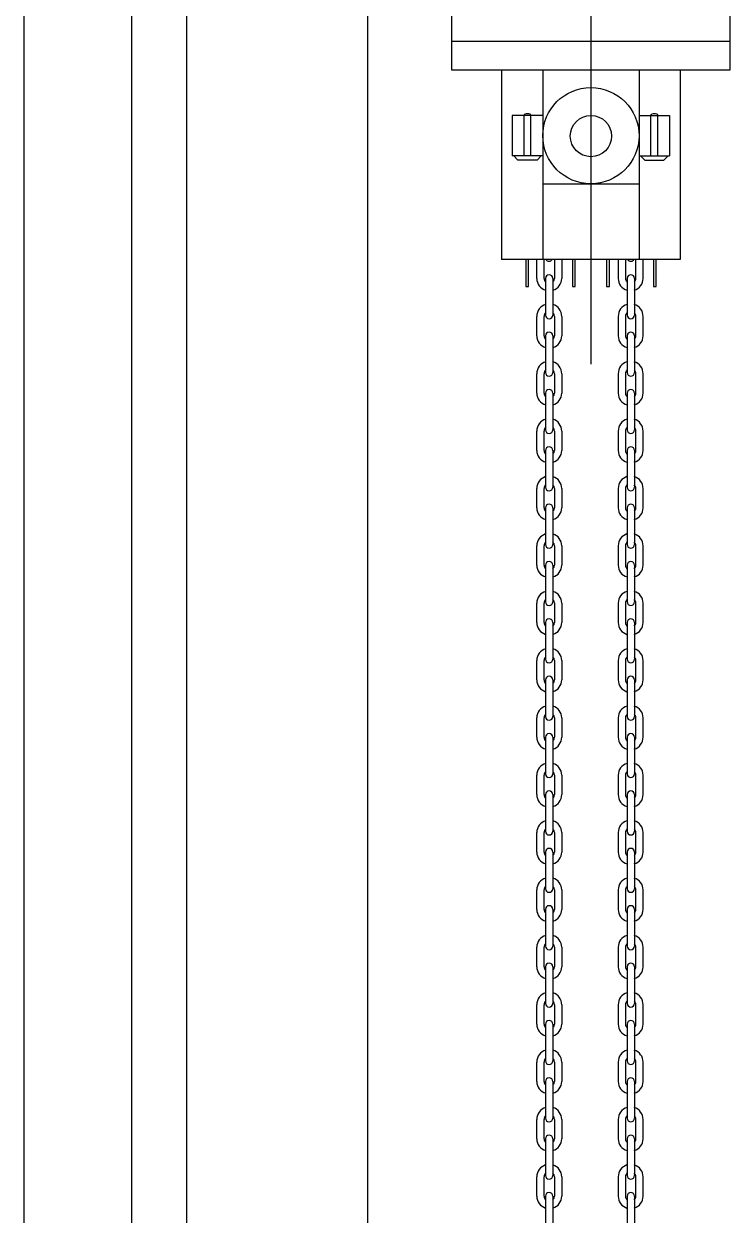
# Model space of a CAD drawing. Header units: millimetres. Extents: x 909 to 159266, y 137 to 21462.
# Drawn here: x 90948.8 to 91205.9, y 17515.8 to 17949.1 of the extents above; entities that cross this region are included whole.
import ezdxf

# ---------------------------------------------------------------- set-up
doc = ezdxf.new("R2010")
doc.units = ezdxf.units.MM
doc.header["$LTSCALE"] = 50
doc.header["$MEASUREMENT"] = 0
doc.layers.add('OHD Frame', color=2, linetype='Continuous')
doc.layers.add('OHD Track', color=4, linetype='Continuous')

msp = doc.modelspace()

# ---------------------------------------------------------------- linework, layer by layer
at = {"color": 1}
msp.add_line((91155.18, 18321.13, 0), (91155.18, 17825.33, 0), dxfattribs=at)
at = {"color": 0}
for p, q in [((91104.51, 17942.85, 0), (91104.51, 17932.39, 0)), ((91104.51, 17942.85, 0), (91205.85, 17942.85, 0)), ((91104.51, 17942.85, 0), (91104.51, 17932.39, 0)), ((91104.51, 17942.85, 0), (91205.85, 17942.85, 0)), ((91205.85, 17932.39, 0), (91205.85, 17942.85, 0)), ((91205.85, 17932.39, 0), (91205.85, 17942.85, 0)), ((91104.51, 17932.39, 0), (91205.85, 17932.39, 0)), ((91104.51, 17932.39, 0), (91205.85, 17932.39, 0)), ((91122.68, 17932.39, 0), (91122.68, 17863.39, 0)), ((91122.68, 17932.39, 0), (91122.68, 17863.39, 0)), ((91137.68, 17932.39, 0), (91137.68, 17863.39, 0)), ((91137.68, 17932.39, 0), (91137.68, 17863.39, 0)), ((91172.68, 17932.39, 0), (91172.68, 17863.39, 0)), ((91172.68, 17932.39, 0), (91172.68, 17863.39, 0)), ((91187.68, 17932.39, 0), (91187.68, 17863.39, 0)), ((91187.68, 17932.39, 0), (91187.68, 17863.39, 0)), ((91130.85, 17916.02, 0), (91131.16, 17916.33, 0)), ((91130.85, 17916.02, 0), (91131.16, 17916.33, 0)), ((91133.35, 17916.02, 0), (91133.04, 17916.33, 0)), ((91133.35, 17916.02, 0), (91133.04, 17916.33, 0)), ((91177.01, 17916.02, 0), (91177.32, 17916.33, 0)), ((91177.01, 17916.02, 0), (91177.32, 17916.33, 0)), ((91179.51, 17916.02, 0), (91179.19, 17916.33, 0)), ((91179.51, 17916.02, 0), (91179.19, 17916.33, 0)), ((91126.52, 17915.81, 0), (91126.52, 17901.09, 0)), ((91137.68, 17915.81, 0), (91126.52, 17915.81, 0)), ((91126.52, 17915.81, 0), (91126.52, 17901.09, 0)), ((91137.68, 17915.81, 0), (91126.52, 17915.81, 0)), ((91130.85, 17901.09, 0), (91130.85, 17916.02, 0)), ((91130.85, 17901.09, 0), (91130.85, 17916.02, 0)), ((91133.35, 17901.09, 0), (91133.35, 17916.02, 0)), ((91133.35, 17901.09, 0), (91133.35, 17916.02, 0)), ((91172.68, 17915.81, 0), (91183.83, 17915.81, 0)), ((91172.68, 17915.81, 0), (91183.83, 17915.81, 0)), ((91177.01, 17901.09, 0), (91177.01, 17916.02, 0)), ((91177.01, 17901.09, 0), (91177.01, 17916.02, 0)), ((91179.51, 17901.09, 0), (91179.51, 17916.02, 0)), ((91179.51, 17901.09, 0), (91179.51, 17916.02, 0)), ((91183.83, 17915.81, 0), (91183.83, 17901.09, 0)), ((91183.83, 17915.81, 0), (91183.83, 17901.09, 0)), ((91137.68, 17901.09, 0), (91126.52, 17901.09, 0)), ((91137.68, 17901.09, 0), (91126.52, 17901.09, 0)), ((91127.1, 17901.09, 0), (91128.61, 17899.58, 0)), ((91127.1, 17901.09, 0), (91128.61, 17899.58, 0)), ((91135.59, 17899.58, 0), (91128.61, 17899.58, 0)), ((91135.59, 17899.58, 0), (91128.61, 17899.58, 0)), ((91137.1, 17901.09, 0), (91135.59, 17899.58, 0)), ((91137.1, 17901.09, 0), (91135.59, 17899.58, 0)), ((91172.68, 17901.09, 0), (91183.83, 17901.09, 0)), ((91172.68, 17901.09, 0), (91183.83, 17901.09, 0)), ((91173.26, 17901.09, 0), (91174.76, 17899.58, 0)), ((91173.26, 17901.09, 0), (91174.76, 17899.58, 0)), ((91174.76, 17899.58, 0), (91181.75, 17899.58, 0)), ((91174.76, 17899.58, 0), (91181.75, 17899.58, 0)), ((91183.26, 17901.09, 0), (91181.75, 17899.58, 0)), ((91183.26, 17901.09, 0), (91181.75, 17899.58, 0)), ((91137.68, 17890.95, 0), (91172.68, 17890.95, 0)), ((91137.68, 17890.95, 0), (91172.68, 17890.95, 0)), ((91187.68, 17863.39, 0), (91122.68, 17863.39, 0))]:
    msp.add_line(p, q, dxfattribs=at)
at = {"color": 7, "linetype": 'Continuous'}
for p, q in [((91135.49, 17856.53, 0), (91135.49, 17863.39, 0)), ((91138.16, 17856.53, 0), (91138.16, 17863.39, 0)), ((91141.89, 17863.39, 0), (91141.89, 17856.53, 0)), ((91144.56, 17863.39, 0), (91144.56, 17856.53, 0)), ((91165.1, 17863.39, 0), (91165.1, 17856.53, 0)), ((91167.77, 17863.39, 0), (91167.77, 17856.53, 0)), ((91171.5, 17856.53, 0), (91171.5, 17863.39, 0)), ((91174.17, 17856.53, 0), (91174.17, 17863.39, 0)), ((91138.62, 17856.53, 0), (91138.62, 17843.2, 0)), ((91141.29, 17856.53, 0), (91141.29, 17843.2, 0)), ((91168.37, 17856.53, 0), (91168.37, 17843.2, 0)), ((91171.04, 17856.53, 0), (91171.04, 17843.2, 0)), ((91135.49, 17835.67, 0), (91135.49, 17842.73, 0)), ((91138.16, 17835.67, 0), (91138.16, 17842.73, 0)), ((91141.89, 17842.73, 0), (91141.89, 17835.67, 0)), ((91144.56, 17842.73, 0), (91144.56, 17835.67, 0)), ((91165.1, 17842.73, 0), (91165.1, 17835.67, 0)), ((91167.77, 17842.73, 0), (91167.77, 17835.67, 0)), ((91171.5, 17835.67, 0), (91171.5, 17842.73, 0)), ((91174.17, 17835.67, 0), (91174.17, 17842.73, 0)), ((91138.62, 17835.67, 0), (91138.62, 17822.33, 0)), ((91141.29, 17835.67, 0), (91141.29, 17822.33, 0)), ((91168.37, 17835.67, 0), (91168.37, 17822.33, 0)), ((91171.04, 17835.67, 0), (91171.04, 17822.33, 0)), ((91135.49, 17814.8, 0), (91135.49, 17821.87, 0)), ((91138.16, 17814.8, 0), (91138.16, 17821.87, 0)), ((91141.89, 17821.87, 0), (91141.89, 17814.8, 0)), ((91144.56, 17821.87, 0), (91144.56, 17814.8, 0)), ((91165.1, 17821.87, 0), (91165.1, 17814.8, 0)), ((91167.77, 17821.87, 0), (91167.77, 17814.8, 0)), ((91171.5, 17814.8, 0), (91171.5, 17821.87, 0)), ((91174.17, 17814.8, 0), (91174.17, 17821.87, 0)), ((91138.62, 17814.8, 0), (91138.62, 17801.47, 0)), ((91141.29, 17814.8, 0), (91141.29, 17801.47, 0)), ((91168.37, 17814.8, 0), (91168.37, 17801.47, 0)), ((91171.04, 17814.8, 0), (91171.04, 17801.47, 0)), ((91135.49, 17793.93, 0), (91135.49, 17801, 0)), ((91138.16, 17793.93, 0), (91138.16, 17801, 0)), ((91141.89, 17801, 0), (91141.89, 17793.93, 0)), ((91144.56, 17801, 0), (91144.56, 17793.93, 0)), ((91165.1, 17801, 0), (91165.1, 17793.93, 0)), ((91167.77, 17801, 0), (91167.77, 17793.93, 0)), ((91171.5, 17793.93, 0), (91171.5, 17801, 0)), ((91174.17, 17793.93, 0), (91174.17, 17801, 0)), ((91138.62, 17793.93, 0), (91138.62, 17780.6, 0)), ((91141.29, 17793.93, 0), (91141.29, 17780.6, 0)), ((91168.37, 17793.93, 0), (91168.37, 17780.6, 0)), ((91171.04, 17793.93, 0), (91171.04, 17780.6, 0)), ((91135.49, 17773.07, 0), (91135.49, 17780.13, 0)), ((91138.16, 17773.07, 0), (91138.16, 17780.13, 0)), ((91141.89, 17780.13, 0), (91141.89, 17773.07, 0)), ((91144.56, 17780.13, 0), (91144.56, 17773.07, 0)), ((91165.1, 17780.13, 0), (91165.1, 17773.07, 0)), ((91167.77, 17780.13, 0), (91167.77, 17773.07, 0)), ((91171.5, 17773.07, 0), (91171.5, 17780.13, 0)), ((91174.17, 17773.07, 0), (91174.17, 17780.13, 0)), ((91138.62, 17773.07, 0), (91138.62, 17759.73, 0)), ((91141.29, 17773.07, 0), (91141.29, 17759.73, 0)), ((91168.37, 17773.07, 0), (91168.37, 17759.73, 0)), ((91171.04, 17773.07, 0), (91171.04, 17759.73, 0)), ((91135.49, 17752.2, 0), (91135.49, 17759.27, 0)), ((91138.16, 17752.2, 0), (91138.16, 17759.27, 0)), ((91141.89, 17759.27, 0), (91141.89, 17752.2, 0)), ((91144.56, 17759.27, 0), (91144.56, 17752.2, 0)), ((91165.1, 17759.27, 0), (91165.1, 17752.2, 0)), ((91167.77, 17759.27, 0), (91167.77, 17752.2, 0)), ((91171.5, 17752.2, 0), (91171.5, 17759.27, 0)), ((91174.17, 17752.2, 0), (91174.17, 17759.27, 0)), ((91138.62, 17752.2, 0), (91138.62, 17738.87, 0)), ((91141.29, 17752.2, 0), (91141.29, 17738.87, 0)), ((91168.37, 17752.2, 0), (91168.37, 17738.87, 0)), ((91171.04, 17752.2, 0), (91171.04, 17738.87, 0)), ((91135.49, 17731.33, 0), (91135.49, 17738.4, 0)), ((91138.16, 17731.33, 0), (91138.16, 17738.4, 0)), ((91141.89, 17738.4, 0), (91141.89, 17731.33, 0)), ((91144.56, 17738.4, 0), (91144.56, 17731.33, 0)), ((91165.1, 17738.4, 0), (91165.1, 17731.33, 0)), ((91167.77, 17738.4, 0), (91167.77, 17731.33, 0)), ((91171.5, 17731.33, 0), (91171.5, 17738.4, 0)), ((91174.17, 17731.33, 0), (91174.17, 17738.4, 0)), ((91138.62, 17731.33, 0), (91138.62, 17718, 0)), ((91141.29, 17731.33, 0), (91141.29, 17718, 0)), ((91168.37, 17731.33, 0), (91168.37, 17718, 0)), ((91171.04, 17731.33, 0), (91171.04, 17718, 0)), ((91135.49, 17710.46, 0), (91135.49, 17717.53, 0)), ((91138.16, 17710.46, 0), (91138.16, 17717.53, 0)), ((91141.89, 17717.53, 0), (91141.89, 17710.46, 0)), ((91144.56, 17717.53, 0), (91144.56, 17710.46, 0)), ((91165.1, 17717.53, 0), (91165.1, 17710.46, 0)), ((91167.77, 17717.53, 0), (91167.77, 17710.46, 0)), ((91171.5, 17710.46, 0), (91171.5, 17717.53, 0)), ((91174.17, 17710.46, 0), (91174.17, 17717.53, 0)), ((91138.62, 17710.46, 0), (91138.62, 17697.13, 0)), ((91141.29, 17710.46, 0), (91141.29, 17697.13, 0)), ((91168.37, 17710.46, 0), (91168.37, 17697.13, 0)), ((91171.04, 17710.46, 0), (91171.04, 17697.13, 0)), ((91135.49, 17689.6, 0), (91135.49, 17696.66, 0)), ((91138.16, 17689.6, 0), (91138.16, 17696.66, 0)), ((91141.89, 17696.66, 0), (91141.89, 17689.6, 0)), ((91144.56, 17696.66, 0), (91144.56, 17689.6, 0)), ((91165.1, 17696.66, 0), (91165.1, 17689.6, 0)), ((91167.77, 17696.66, 0), (91167.77, 17689.6, 0)), ((91171.5, 17689.6, 0), (91171.5, 17696.66, 0)), ((91174.17, 17689.6, 0), (91174.17, 17696.66, 0)), ((91138.62, 17689.6, 0), (91138.62, 17676.26, 0)), ((91141.29, 17689.6, 0), (91141.29, 17676.26, 0)), ((91168.37, 17689.6, 0), (91168.37, 17676.26, 0)), ((91171.04, 17689.6, 0), (91171.04, 17676.26, 0)), ((91135.49, 17668.73, 0), (91135.49, 17675.8, 0)), ((91138.16, 17668.73, 0), (91138.16, 17675.8, 0)), ((91141.89, 17675.8, 0), (91141.89, 17668.73, 0)), ((91144.56, 17675.8, 0), (91144.56, 17668.73, 0)), ((91165.1, 17675.8, 0), (91165.1, 17668.73, 0)), ((91167.77, 17675.8, 0), (91167.77, 17668.73, 0)), ((91171.5, 17668.73, 0), (91171.5, 17675.8, 0)), ((91174.17, 17668.73, 0), (91174.17, 17675.8, 0)), ((91138.62, 17668.73, 0), (91138.62, 17655.4, 0)), ((91141.29, 17668.73, 0), (91141.29, 17655.4, 0)), ((91168.37, 17668.73, 0), (91168.37, 17655.4, 0)), ((91171.04, 17668.73, 0), (91171.04, 17655.4, 0)), ((91135.49, 17647.86, 0), (91135.49, 17654.93, 0)), ((91138.16, 17647.86, 0), (91138.16, 17654.93, 0)), ((91141.89, 17654.93, 0), (91141.89, 17647.86, 0)), ((91144.56, 17654.93, 0), (91144.56, 17647.86, 0)), ((91165.1, 17654.93, 0), (91165.1, 17647.86, 0)), ((91167.77, 17654.93, 0), (91167.77, 17647.86, 0)), ((91171.5, 17647.86, 0), (91171.5, 17654.93, 0)), ((91174.17, 17647.86, 0), (91174.17, 17654.93, 0)), ((91138.62, 17647.86, 0), (91138.62, 17634.53, 0)), ((91141.29, 17647.86, 0), (91141.29, 17634.53, 0)), ((91168.37, 17647.86, 0), (91168.37, 17634.53, 0)), ((91171.04, 17647.86, 0), (91171.04, 17634.53, 0)), ((91135.49, 17627, 0), (91135.49, 17634.06, 0)), ((91138.16, 17627, 0), (91138.16, 17634.06, 0)), ((91141.89, 17634.06, 0), (91141.89, 17627, 0)), ((91144.56, 17634.06, 0), (91144.56, 17627, 0)), ((91165.1, 17634.06, 0), (91165.1, 17627, 0)), ((91167.77, 17634.06, 0), (91167.77, 17627, 0)), ((91171.5, 17627, 0), (91171.5, 17634.06, 0)), ((91174.17, 17627, 0), (91174.17, 17634.06, 0)), ((91138.62, 17627, 0), (91138.62, 17613.66, 0)), ((91141.29, 17627, 0), (91141.29, 17613.66, 0)), ((91168.37, 17627, 0), (91168.37, 17613.66, 0)), ((91171.04, 17627, 0), (91171.04, 17613.66, 0)), ((91135.49, 17606.13, 0), (91135.49, 17613.2, 0)), ((91138.16, 17606.13, 0), (91138.16, 17613.2, 0)), ((91141.89, 17613.2, 0), (91141.89, 17606.13, 0)), ((91144.56, 17613.2, 0), (91144.56, 17606.13, 0)), ((91165.1, 17613.2, 0), (91165.1, 17606.13, 0)), ((91167.77, 17613.2, 0), (91167.77, 17606.13, 0)), ((91171.5, 17606.13, 0), (91171.5, 17613.2, 0)), ((91174.17, 17606.13, 0), (91174.17, 17613.2, 0)), ((91138.62, 17606.13, 0), (91138.62, 17592.8, 0)), ((91141.29, 17606.13, 0), (91141.29, 17592.8, 0)), ((91168.37, 17606.13, 0), (91168.37, 17592.8, 0)), ((91171.04, 17606.13, 0), (91171.04, 17592.8, 0)), ((91135.49, 17585.26, 0), (91135.49, 17592.33, 0)), ((91138.16, 17585.26, 0), (91138.16, 17592.33, 0)), ((91141.89, 17592.33, 0), (91141.89, 17585.26, 0)), ((91144.56, 17592.33, 0), (91144.56, 17585.26, 0)), ((91165.1, 17592.33, 0), (91165.1, 17585.26, 0)), ((91167.77, 17592.33, 0), (91167.77, 17585.26, 0)), ((91171.5, 17585.26, 0), (91171.5, 17592.33, 0)), ((91174.17, 17585.26, 0), (91174.17, 17592.33, 0)), ((91138.62, 17585.26, 0), (91138.62, 17571.93, 0)), ((91141.29, 17585.26, 0), (91141.29, 17571.93, 0)), ((91168.37, 17585.26, 0), (91168.37, 17571.93, 0)), ((91171.04, 17585.26, 0), (91171.04, 17571.93, 0)), ((91135.49, 17564.4, 0), (91135.49, 17571.46, 0)), ((91138.16, 17564.4, 0), (91138.16, 17571.46, 0)), ((91141.89, 17571.46, 0), (91141.89, 17564.4, 0)), ((91144.56, 17571.46, 0), (91144.56, 17564.4, 0)), ((91165.1, 17571.46, 0), (91165.1, 17564.4, 0)), ((91167.77, 17571.46, 0), (91167.77, 17564.4, 0)), ((91171.5, 17564.4, 0), (91171.5, 17571.46, 0)), ((91174.17, 17564.4, 0), (91174.17, 17571.46, 0)), ((91138.62, 17564.4, 0), (91138.62, 17551.06, 0)), ((91141.29, 17564.4, 0), (91141.29, 17551.06, 0)), ((91168.37, 17564.4, 0), (91168.37, 17551.06, 0)), ((91171.04, 17564.4, 0), (91171.04, 17551.06, 0)), ((91135.49, 17543.53, 0), (91135.49, 17550.6, 0)), ((91138.16, 17543.53, 0), (91138.16, 17550.6, 0)), ((91141.89, 17550.6, 0), (91141.89, 17543.53, 0)), ((91144.56, 17550.6, 0), (91144.56, 17543.53, 0)), ((91165.1, 17550.6, 0), (91165.1, 17543.53, 0)), ((91167.77, 17550.6, 0), (91167.77, 17543.53, 0)), ((91171.5, 17543.53, 0), (91171.5, 17550.6, 0)), ((91174.17, 17543.53, 0), (91174.17, 17550.6, 0)), ((91138.62, 17543.53, 0), (91138.62, 17530.2, 0)), ((91141.29, 17543.53, 0), (91141.29, 17530.2, 0)), ((91168.37, 17543.53, 0), (91168.37, 17530.2, 0)), ((91171.04, 17543.53, 0), (91171.04, 17530.2, 0)), ((91135.49, 17522.66, 0), (91135.49, 17529.73, 0)), ((91138.16, 17522.66, 0), (91138.16, 17529.73, 0)), ((91141.89, 17529.73, 0), (91141.89, 17522.66, 0)), ((91144.56, 17529.73, 0), (91144.56, 17522.66, 0)), ((91165.1, 17529.73, 0), (91165.1, 17522.66, 0)), ((91167.77, 17529.73, 0), (91167.77, 17522.66, 0)), ((91171.5, 17522.66, 0), (91171.5, 17529.73, 0)), ((91174.17, 17522.66, 0), (91174.17, 17529.73, 0)), ((91138.62, 17522.66, 0), (91138.62, 17509.33, 0)), ((91141.29, 17522.66, 0), (91141.29, 17509.33, 0)), ((91168.37, 17522.66, 0), (91168.37, 17509.33, 0)), ((91171.04, 17522.66, 0), (91171.04, 17509.33, 0))]:
    msp.add_line(p, q, dxfattribs=at)
at = {"color": 0, "elevation": 0}
for points in [[(91104.51, 17968.02), (91104.51, 17942.85), (91205.85, 17942.85), (91205.85, 17968.02)], [(91131.46, 17863.39), (91131.46, 17853.56), (91132.46, 17853.56), (91132.46, 17863.39)], [(91148.46, 17863.39), (91148.46, 17853.56), (91149.46, 17853.56), (91149.46, 17863.39)], [(91160.9, 17863.39), (91160.9, 17853.56), (91161.9, 17853.56), (91161.9, 17863.39)], [(91177.9, 17863.39), (91177.9, 17853.56), (91178.9, 17853.56), (91178.9, 17863.39)]]:
    msp.add_lwpolyline(points, dxfattribs=at)
at = {"color": 0}
for centre, radius in [((91155.18, 17908.45, 0), 17.5), ((91155.18, 17908.45, 0), 17.5), ((91155.18, 17908.3, 0), 7.5), ((91155.18, 17908.3, 0), 7.5)]:
    msp.add_circle(centre, radius, dxfattribs=at)
for centre in [(91132.1, 17900.9, 0), (91132.1, 17900.9, 0), (91178.26, 17900.9, 0), (91178.26, 17900.9, 0)]:
    msp.add_arc(centre, 15.45, 86.5151, 93.4849, dxfattribs=at)
at = {"color": 7, "linetype": 'Continuous'}
for centre, radius, start, end in [((91139.96, 17864.07, 0), 1.33, 210.6413, 329.3587), ((91169.7, 17864.07, 0), 1.33, 210.6413, 329.3587), ((91139.96, 17856.53, 0), 4.47, 180, 253.5232), ((91139.96, 17856.53, 0), 1.8, 180, 225.0578), ((91139.96, 17856.53, 0), 1.33, 0, 180), ((91140.09, 17856.53, 0), 4.47, 286.4768, 0), ((91140.09, 17856.53, 0), 1.8, 314.9422, 0), ((91169.57, 17856.53, 0), 4.47, 180, 253.5232), ((91169.57, 17856.53, 0), 1.8, 180, 225.0578), ((91169.7, 17856.53, 0), 1.33, 0, 180), ((91169.7, 17856.53, 0), 4.47, 286.4768, 0), ((91169.7, 17856.53, 0), 1.8, 314.9422, 0), ((91139.96, 17842.73, 0), 4.47, 106.4768, 180), ((91140.09, 17842.73, 0), 4.47, 0, 73.5232), ((91169.57, 17842.73, 0), 4.47, 106.4768, 180), ((91169.7, 17842.73, 0), 4.47, 0, 73.5232), ((91139.96, 17842.73, 0), 1.8, 134.9422, 180), ((91139.96, 17843.2, 0), 1.33, 180, 0), ((91140.09, 17842.73, 0), 1.8, 0, 45.0578), ((91169.57, 17842.73, 0), 1.8, 134.9422, 180), ((91169.7, 17843.2, 0), 1.33, 180, 0), ((91169.7, 17842.73, 0), 1.8, 0, 45.0578), ((91139.96, 17835.67, 0), 4.47, 180, 253.5232), ((91139.96, 17835.67, 0), 1.8, 180, 225.0578), ((91139.96, 17835.67, 0), 1.33, 0, 180), ((91140.09, 17835.67, 0), 4.47, 286.4768, 0), ((91140.09, 17835.67, 0), 1.8, 314.9422, 0), ((91169.57, 17835.67, 0), 4.47, 180, 253.5232), ((91169.57, 17835.67, 0), 1.8, 180, 225.0578), ((91169.7, 17835.67, 0), 1.33, 0, 180), ((91169.7, 17835.67, 0), 4.47, 286.4768, 0), ((91169.7, 17835.67, 0), 1.8, 314.9422, 0), ((91139.96, 17821.87, 0), 4.47, 106.4768, 180), ((91140.09, 17821.87, 0), 4.47, 0, 73.5232), ((91169.57, 17821.87, 0), 4.47, 106.4768, 180), ((91169.7, 17821.87, 0), 4.47, 0, 73.5232), ((91139.96, 17821.87, 0), 1.8, 134.9422, 180), ((91139.96, 17822.33, 0), 1.33, 180, 0), ((91140.09, 17821.87, 0), 1.8, 0, 45.0578), ((91169.57, 17821.87, 0), 1.8, 134.9422, 180), ((91169.7, 17822.33, 0), 1.33, 180, 0), ((91169.7, 17821.87, 0), 1.8, 0, 45.0578), ((91139.96, 17814.8, 0), 4.47, 180, 253.5232), ((91139.96, 17814.8, 0), 1.8, 180, 225.0578), ((91139.96, 17814.8, 0), 1.33, 0, 180), ((91140.09, 17814.8, 0), 4.47, 286.4768, 0), ((91140.09, 17814.8, 0), 1.8, 314.9422, 0), ((91169.57, 17814.8, 0), 4.47, 180, 253.5232), ((91169.57, 17814.8, 0), 1.8, 180, 225.0578), ((91169.7, 17814.8, 0), 1.33, 0, 180), ((91169.7, 17814.8, 0), 4.47, 286.4768, 0), ((91169.7, 17814.8, 0), 1.8, 314.9422, 0), ((91139.96, 17801, 0), 4.47, 106.4768, 180), ((91140.09, 17801, 0), 4.47, 0, 73.5232), ((91169.57, 17801, 0), 4.47, 106.4768, 180), ((91169.7, 17801, 0), 4.47, 0, 73.5232), ((91139.96, 17801, 0), 1.8, 134.9422, 180), ((91139.96, 17801.47, 0), 1.33, 180, 0), ((91140.09, 17801, 0), 1.8, 0, 45.0578), ((91169.57, 17801, 0), 1.8, 134.9422, 180), ((91169.7, 17801.47, 0), 1.33, 180, 0), ((91169.7, 17801, 0), 1.8, 0, 45.0578), ((91139.96, 17793.93, 0), 1.33, 0, 180), ((91169.7, 17793.93, 0), 1.33, 0, 180), ((91139.96, 17793.92, 0), 4.47, 180, 253.5232), ((91139.96, 17793.93, 0), 1.8, 180, 225.0578), ((91139.96, 17793.92, 0), 1.8, 180, 225.0578), ((91140.09, 17793.93, 0), 1.8, 314.9422, 0), ((91140.09, 17793.92, 0), 4.47, 286.4768, 0), ((91169.57, 17793.92, 0), 4.47, 180, 253.5232), ((91169.57, 17793.93, 0), 1.8, 180, 225.0578), ((91169.57, 17793.92, 0), 1.8, 180, 225.0578), ((91169.7, 17793.92, 0), 4.47, 286.4768, 0), ((91169.7, 17793.93, 0), 1.8, 314.9422, 0), ((91139.96, 17780.13, 0), 4.47, 106.4768, 180), ((91140.09, 17780.13, 0), 4.47, 0, 73.5232), ((91169.57, 17780.13, 0), 4.47, 106.4768, 180), ((91169.7, 17780.13, 0), 4.47, 0, 73.5232), ((91139.96, 17780.13, 0), 1.8, 134.9422, 180), ((91139.96, 17780.6, 0), 1.33, 180, 0), ((91140.09, 17780.13, 0), 1.8, 0, 45.0578), ((91169.57, 17780.13, 0), 1.8, 134.9422, 180), ((91169.7, 17780.6, 0), 1.33, 180, 0), ((91169.7, 17780.13, 0), 1.8, 0, 45.0578), ((91139.96, 17773.07, 0), 1.33, 0, 180), ((91169.7, 17773.07, 0), 1.33, 0, 180), ((91139.96, 17773.07, 0), 4.47, 180, 253.5232), ((91139.96, 17773.07, 0), 1.8, 180, 225.0578), ((91140.09, 17773.07, 0), 4.47, 286.4768, 0), ((91140.09, 17773.07, 0), 1.8, 314.9422, 0), ((91169.57, 17773.07, 0), 4.47, 180, 253.5232), ((91169.57, 17773.07, 0), 1.8, 180, 225.0578), ((91169.7, 17773.07, 0), 4.47, 286.4768, 0), ((91169.7, 17773.07, 0), 1.8, 314.9422, 0), ((91139.96, 17759.27, 0), 4.47, 106.4768, 180), ((91139.96, 17759.27, 0), 1.8, 134.9422, 180), ((91140.09, 17759.27, 0), 4.47, 0, 73.5232), ((91140.09, 17759.27, 0), 1.8, 0, 45.0578), ((91169.57, 17759.27, 0), 4.47, 106.4768, 180), ((91169.57, 17759.27, 0), 1.8, 134.9422, 180), ((91169.7, 17759.27, 0), 4.47, 0, 73.5232), ((91169.7, 17759.27, 0), 1.8, 0, 45.0578), ((91139.96, 17759.73, 0), 1.33, 180, 0), ((91169.7, 17759.73, 0), 1.33, 180, 0), ((91139.96, 17752.2, 0), 4.47, 180, 253.5232), ((91139.96, 17752.2, 0), 1.8, 180, 225.0578), ((91139.96, 17752.2, 0), 1.33, 0, 180), ((91140.09, 17752.2, 0), 4.47, 286.4768, 0), ((91140.09, 17752.2, 0), 1.8, 314.9422, 0), ((91169.57, 17752.2, 0), 4.47, 180, 253.5232), ((91169.57, 17752.2, 0), 1.8, 180, 225.0578), ((91169.7, 17752.2, 0), 1.33, 0, 180), ((91169.7, 17752.2, 0), 4.47, 286.4768, 0), ((91169.7, 17752.2, 0), 1.8, 314.9422, 0), ((91139.96, 17738.4, 0), 4.47, 106.4768, 180), ((91139.96, 17738.4, 0), 1.8, 134.9422, 180), ((91139.96, 17738.87, 0), 1.33, 180, 0), ((91140.09, 17738.4, 0), 4.47, 0, 73.5232), ((91140.09, 17738.4, 0), 1.8, 0, 45.0578), ((91169.57, 17738.4, 0), 4.47, 106.4768, 180), ((91169.57, 17738.4, 0), 1.8, 134.9422, 180), ((91169.7, 17738.87, 0), 1.33, 180, 0), ((91169.7, 17738.4, 0), 4.47, 0, 73.5232), ((91169.7, 17738.4, 0), 1.8, 0, 45.0578), ((91139.96, 17731.33, 0), 4.47, 180, 253.5232), ((91139.96, 17731.33, 0), 1.8, 180, 225.0578), ((91139.96, 17731.33, 0), 1.33, 0, 180), ((91140.09, 17731.33, 0), 4.47, 286.4768, 0), ((91140.09, 17731.33, 0), 1.8, 314.9422, 0), ((91169.57, 17731.33, 0), 4.47, 180, 253.5232), ((91169.57, 17731.33, 0), 1.8, 180, 225.0578), ((91169.7, 17731.33, 0), 1.33, 0, 180), ((91169.7, 17731.33, 0), 4.47, 286.4768, 0), ((91169.7, 17731.33, 0), 1.8, 314.9422, 0), ((91139.96, 17717.53, 0), 4.47, 106.4768, 180), ((91140.09, 17717.53, 0), 4.47, 0, 73.5232), ((91169.57, 17717.53, 0), 4.47, 106.4768, 180), ((91169.7, 17717.53, 0), 4.47, 0, 73.5232), ((91139.96, 17717.53, 0), 1.8, 134.9422, 180), ((91139.96, 17718, 0), 1.33, 180, 0), ((91140.09, 17717.53, 0), 1.8, 0, 45.0578), ((91169.57, 17717.53, 0), 1.8, 134.9422, 180), ((91169.7, 17718, 0), 1.33, 180, 0), ((91169.7, 17717.53, 0), 1.8, 0, 45.0578), ((91139.96, 17710.46, 0), 4.47, 180, 253.5232), ((91139.96, 17710.46, 0), 1.8, 180, 225.0578), ((91139.96, 17710.46, 0), 1.33, 0, 180), ((91140.09, 17710.46, 0), 4.47, 286.4768, 0), ((91140.09, 17710.46, 0), 1.8, 314.9422, 0), ((91169.57, 17710.46, 0), 4.47, 180, 253.5232), ((91169.57, 17710.46, 0), 1.8, 180, 225.0578), ((91169.7, 17710.46, 0), 1.33, 0, 180), ((91169.7, 17710.46, 0), 4.47, 286.4768, 0), ((91169.7, 17710.46, 0), 1.8, 314.9422, 0), ((91139.96, 17696.66, 0), 4.47, 106.4768, 180), ((91140.09, 17696.66, 0), 4.47, 0, 73.5232), ((91169.57, 17696.66, 0), 4.47, 106.4768, 180), ((91169.7, 17696.66, 0), 4.47, 0, 73.5232), ((91139.96, 17696.66, 0), 1.8, 134.9422, 180), ((91139.96, 17697.13, 0), 1.33, 180, 0), ((91140.09, 17696.66, 0), 1.8, 0, 45.0578), ((91169.57, 17696.66, 0), 1.8, 134.9422, 180), ((91169.7, 17697.13, 0), 1.33, 180, 0), ((91169.7, 17696.66, 0), 1.8, 0, 45.0578), ((91139.96, 17689.6, 0), 1.33, 0, 180), ((91169.7, 17689.6, 0), 1.33, 0, 180), ((91139.96, 17689.6, 0), 4.47, 180, 253.5232), ((91139.96, 17689.6, 0), 1.8, 180, 225.0578), ((91140.09, 17689.6, 0), 4.47, 286.4768, 0), ((91140.09, 17689.6, 0), 1.8, 314.9422, 0), ((91169.57, 17689.6, 0), 4.47, 180, 253.5232), ((91169.57, 17689.6, 0), 1.8, 180, 225.0578), ((91169.7, 17689.6, 0), 4.47, 286.4768, 0), ((91169.7, 17689.6, 0), 1.8, 314.9422, 0), ((91139.96, 17675.8, 0), 4.47, 106.4768, 180), ((91140.09, 17675.8, 0), 4.47, 0, 73.5232), ((91169.57, 17675.8, 0), 4.47, 106.4768, 180), ((91169.7, 17675.8, 0), 4.47, 0, 73.5232), ((91139.96, 17675.8, 0), 1.8, 134.9422, 180), ((91139.96, 17676.26, 0), 1.33, 180, 0), ((91140.09, 17675.8, 0), 1.8, 0, 45.0578), ((91169.57, 17675.8, 0), 1.8, 134.9422, 180), ((91169.7, 17676.26, 0), 1.33, 180, 0), ((91169.7, 17675.8, 0), 1.8, 0, 45.0578), ((91139.96, 17668.73, 0), 1.33, 0, 180), ((91169.7, 17668.73, 0), 1.33, 0, 180), ((91139.96, 17668.73, 0), 4.47, 180, 253.5232), ((91139.96, 17668.73, 0), 1.8, 180, 225.0578), ((91140.09, 17668.73, 0), 4.47, 286.4768, 0), ((91140.09, 17668.73, 0), 1.8, 314.9422, 0), ((91169.57, 17668.73, 0), 4.47, 180, 253.5232), ((91169.57, 17668.73, 0), 1.8, 180, 225.0578), ((91169.7, 17668.73, 0), 4.47, 286.4768, 0), ((91169.7, 17668.73, 0), 1.8, 314.9422, 0), ((91139.96, 17654.93, 0), 4.47, 106.4768, 180), ((91139.96, 17654.93, 0), 1.8, 134.9422, 180), ((91140.09, 17654.93, 0), 4.47, 0, 73.5232), ((91140.09, 17654.93, 0), 1.8, 0, 45.0578), ((91169.57, 17654.93, 0), 4.47, 106.4768, 180), ((91169.57, 17654.93, 0), 1.8, 134.9422, 180), ((91169.7, 17654.93, 0), 4.47, 0, 73.5232), ((91169.7, 17654.93, 0), 1.8, 0, 45.0578), ((91139.96, 17655.4, 0), 1.33, 180, 0), ((91169.7, 17655.4, 0), 1.33, 180, 0), ((91139.96, 17647.86, 0), 4.47, 180, 253.5232), ((91139.96, 17647.86, 0), 1.8, 180, 225.0578), ((91139.96, 17647.86, 0), 1.33, 0, 180), ((91140.09, 17647.86, 0), 4.47, 286.4768, 0), ((91140.09, 17647.86, 0), 1.8, 314.9422, 0), ((91169.57, 17647.86, 0), 4.47, 180, 253.5232), ((91169.57, 17647.86, 0), 1.8, 180, 225.0578), ((91169.7, 17647.86, 0), 1.33, 0, 180), ((91169.7, 17647.86, 0), 4.47, 286.4768, 0), ((91169.7, 17647.86, 0), 1.8, 314.9422, 0), ((91139.96, 17634.06, 0), 4.47, 106.4768, 180), ((91139.96, 17634.06, 0), 1.8, 134.9422, 180), ((91139.96, 17634.53, 0), 1.33, 180, 0), ((91140.09, 17634.06, 0), 4.47, 0, 73.5232), ((91140.09, 17634.06, 0), 1.8, 0, 45.0578), ((91169.57, 17634.06, 0), 4.47, 106.4768, 180), ((91169.57, 17634.06, 0), 1.8, 134.9422, 180), ((91169.7, 17634.53, 0), 1.33, 180, 0), ((91169.7, 17634.06, 0), 4.47, 0, 73.5232), ((91169.7, 17634.06, 0), 1.8, 0, 45.0578), ((91139.96, 17627, 0), 4.47, 180, 253.5232), ((91139.96, 17627, 0), 1.8, 180, 225.0578), ((91139.96, 17627, 0), 1.33, 0, 180), ((91140.09, 17627, 0), 4.47, 286.4768, 0), ((91140.09, 17627, 0), 1.8, 314.9422, 0), ((91169.57, 17627, 0), 4.47, 180, 253.5232), ((91169.57, 17627, 0), 1.8, 180, 225.0578), ((91169.7, 17627, 0), 1.33, 0, 180), ((91169.7, 17627, 0), 4.47, 286.4768, 0), ((91169.7, 17627, 0), 1.8, 314.9422, 0), ((91139.96, 17613.2, 0), 4.47, 106.4768, 180), ((91140.09, 17613.2, 0), 4.47, 0, 73.5232), ((91169.57, 17613.2, 0), 4.47, 106.4768, 180), ((91169.7, 17613.2, 0), 4.47, 0, 73.5232), ((91139.96, 17613.2, 0), 1.8, 134.9422, 180), ((91139.96, 17613.66, 0), 1.33, 180, 0), ((91140.09, 17613.2, 0), 1.8, 0, 45.0578), ((91169.57, 17613.2, 0), 1.8, 134.9422, 180), ((91169.7, 17613.66, 0), 1.33, 180, 0), ((91169.7, 17613.2, 0), 1.8, 0, 45.0578), ((91139.96, 17606.13, 0), 4.47, 180, 253.5232), ((91139.96, 17606.13, 0), 1.8, 180, 225.0578), ((91139.96, 17606.13, 0), 1.33, 0, 180), ((91140.09, 17606.13, 0), 4.47, 286.4768, 0), ((91140.09, 17606.13, 0), 1.8, 314.9422, 0), ((91169.57, 17606.13, 0), 4.47, 180, 253.5232), ((91169.57, 17606.13, 0), 1.8, 180, 225.0578), ((91169.7, 17606.13, 0), 1.33, 0, 180), ((91169.7, 17606.13, 0), 4.47, 286.4768, 0), ((91169.7, 17606.13, 0), 1.8, 314.9422, 0), ((91139.96, 17592.33, 0), 4.47, 106.4768, 180), ((91140.09, 17592.33, 0), 4.47, 0, 73.5232), ((91169.57, 17592.33, 0), 4.47, 106.4768, 180), ((91169.7, 17592.33, 0), 4.47, 0, 73.5232), ((91139.96, 17592.33, 0), 1.8, 134.9422, 180), ((91139.96, 17592.8, 0), 1.33, 180, 0), ((91140.09, 17592.33, 0), 1.8, 0, 45.0578), ((91169.57, 17592.33, 0), 1.8, 134.9422, 180), ((91169.7, 17592.8, 0), 1.33, 180, 0), ((91169.7, 17592.33, 0), 1.8, 0, 45.0578), ((91139.96, 17585.26, 0), 4.47, 180, 253.5232), ((91139.96, 17585.26, 0), 1.8, 180, 225.0578), ((91139.96, 17585.26, 0), 1.33, 0, 180), ((91140.09, 17585.26, 0), 4.47, 286.4768, 0), ((91140.09, 17585.26, 0), 1.8, 314.9422, 0), ((91169.57, 17585.26, 0), 4.47, 180, 253.5232), ((91169.57, 17585.26, 0), 1.8, 180, 225.0578), ((91169.7, 17585.26, 0), 1.33, 0, 180), ((91169.7, 17585.26, 0), 4.47, 286.4768, 0), ((91169.7, 17585.26, 0), 1.8, 314.9422, 0), ((91139.96, 17571.46, 0), 4.47, 106.4768, 180), ((91140.09, 17571.46, 0), 4.47, 0, 73.5232), ((91169.57, 17571.46, 0), 4.47, 106.4768, 180), ((91169.7, 17571.46, 0), 4.47, 0, 73.5232), ((91139.96, 17571.46, 0), 1.8, 134.9422, 180), ((91139.96, 17571.93, 0), 1.33, 180, 0), ((91140.09, 17571.46, 0), 1.8, 0, 45.0578), ((91169.57, 17571.46, 0), 1.8, 134.9422, 180), ((91169.7, 17571.93, 0), 1.33, 180, 0), ((91169.7, 17571.46, 0), 1.8, 0, 45.0578), ((91139.96, 17564.4, 0), 1.33, 0, 180), ((91169.7, 17564.4, 0), 1.33, 0, 180), ((91139.96, 17564.4, 0), 4.47, 180, 253.5232), ((91139.96, 17564.4, 0), 1.8, 180, 225.0578), ((91140.09, 17564.4, 0), 4.47, 286.4768, 0), ((91140.09, 17564.4, 0), 1.8, 314.9422, 0), ((91169.57, 17564.4, 0), 4.47, 180, 253.5232), ((91169.57, 17564.4, 0), 1.8, 180, 225.0578), ((91169.7, 17564.4, 0), 4.47, 286.4768, 0), ((91169.7, 17564.4, 0), 1.8, 314.9422, 0), ((91139.96, 17550.6, 0), 4.47, 106.4768, 180), ((91140.09, 17550.6, 0), 4.47, 0, 73.5232), ((91169.57, 17550.6, 0), 4.47, 106.4768, 180), ((91169.7, 17550.6, 0), 4.47, 0, 73.5232), ((91139.96, 17550.6, 0), 1.8, 134.9422, 180), ((91139.96, 17551.06, 0), 1.33, 180, 0), ((91140.09, 17550.6, 0), 1.8, 0, 45.0578), ((91169.57, 17550.6, 0), 1.8, 134.9422, 180), ((91169.7, 17551.06, 0), 1.33, 180, 0), ((91169.7, 17550.6, 0), 1.8, 0, 45.0578), ((91139.96, 17543.53, 0), 4.47, 180, 253.5232), ((91139.96, 17543.53, 0), 1.8, 180, 225.0578), ((91139.96, 17543.53, 0), 1.33, 0, 180), ((91140.09, 17543.53, 0), 4.47, 286.4768, 0), ((91140.09, 17543.53, 0), 1.8, 314.9422, 0), ((91169.57, 17543.53, 0), 4.47, 180, 253.5232), ((91169.57, 17543.53, 0), 1.8, 180, 225.0578), ((91169.7, 17543.53, 0), 1.33, 0, 180), ((91169.7, 17543.53, 0), 4.47, 286.4768, 0), ((91169.7, 17543.53, 0), 1.8, 314.9422, 0), ((91139.96, 17529.73, 0), 4.47, 106.4768, 180), ((91139.96, 17529.73, 0), 1.8, 134.9422, 180), ((91140.09, 17529.73, 0), 4.47, 0, 73.5232), ((91140.09, 17529.73, 0), 1.8, 0, 45.0578), ((91169.57, 17529.73, 0), 4.47, 106.4768, 180), ((91169.57, 17529.73, 0), 1.8, 134.9422, 180), ((91169.7, 17529.73, 0), 4.47, 0, 73.5232), ((91169.7, 17529.73, 0), 1.8, 0, 45.0578), ((91139.96, 17530.2, 0), 1.33, 180, 0), ((91169.7, 17530.2, 0), 1.33, 180, 0), ((91139.96, 17522.65, 0), 4.47, 180, 253.5232), ((91139.96, 17522.66, 0), 1.8, 180, 225.0578), ((91139.96, 17522.65, 0), 1.8, 180, 225.0578), ((91139.96, 17522.66, 0), 1.33, 0, 180), ((91140.09, 17522.66, 0), 1.8, 314.9422, 0), ((91140.09, 17522.65, 0), 4.47, 286.4768, 0), ((91169.57, 17522.65, 0), 4.47, 180, 253.5232), ((91169.57, 17522.66, 0), 1.8, 180, 225.0578), ((91169.57, 17522.65, 0), 1.8, 180, 225.0578), ((91169.7, 17522.66, 0), 1.33, 0, 180), ((91169.7, 17522.65, 0), 4.47, 286.4768, 0), ((91169.7, 17522.66, 0), 1.8, 314.9422, 0)]:
    msp.add_arc(centre, radius, start, end, dxfattribs=at)
at = {"layer": 'OHD Frame'}
for p, q in [((90948.84, 18361.2, 0), (90948.84, 15411.2, 0)), ((91073.84, 18361.2, 0), (91073.84, 10886.2, 0))]:
    msp.add_line(p, q, dxfattribs=at)
at = {"layer": 'OHD Track'}
for p, q in [((90988.14, 10886.2, 0), (90988.14, 18092.54, 0)), ((91008.14, 10886.2, 0), (91008.14, 18092.54, 0))]:
    msp.add_line(p, q, dxfattribs=at)

doc.saveas('drawing.dxf')
